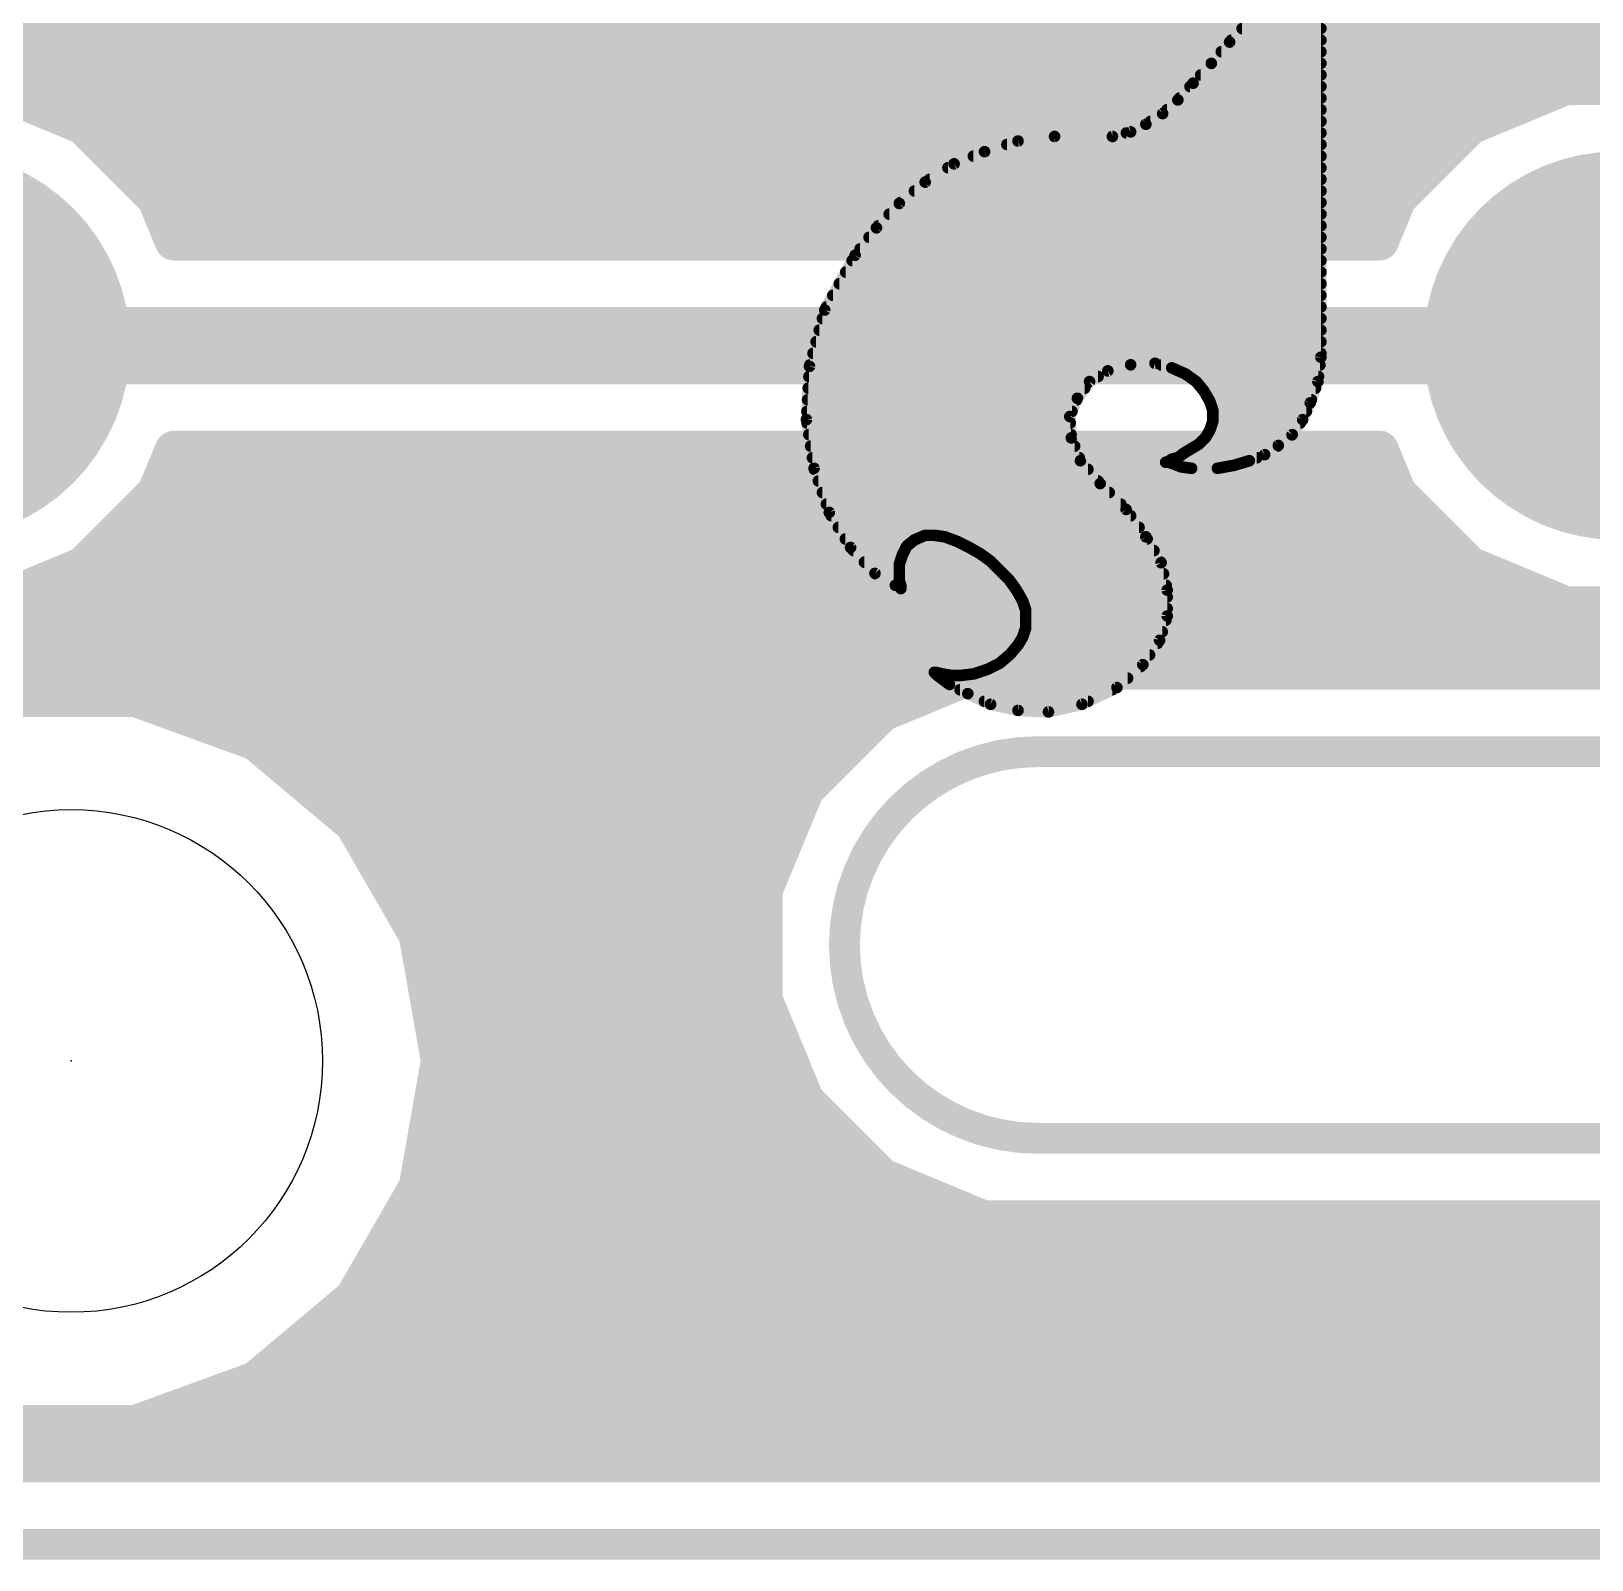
# Model space of a CAD drawing. Extents: x -16.5 to 33.1, y -17.8 to 72.5.
# Drawn here: x 6.09 to 16.34, y -0.1 to 9.94 of the extents above; entities that cross this region are included whole.
import ezdxf

# ---------------------------------------------------------------- set-up
doc = ezdxf.new("R2010")
doc.units = 0
for name, color, linetype in [('1', 22, 'CONTINUOUS'), ('17', 82, 'CONTINUOUS'), ('20', 7, 'CONTINUOUS'), ('21', 7, 'CONTINUOUS'), ('23', 7, 'CONTINUOUS')]:
    doc.layers.add(name, color=color, linetype=linetype)

# ---------------------------------------------------------------- blocks, each defined once
blk = doc.blocks.new('ROUNDP')
at = {"const_width": 0.5}
blk.add_lwpolyline([(0, -0.25, 1), (0, 0.25, 1), (0, -0.25)], format="xyb", dxfattribs=at)

msp = doc.modelspace()

# ---------------------------------------------------------------- linework, layer by layer
at = {"layer": '1'}
for points, const_width in [([(0.5334, 9.906), (32.4866, 9.906)], 0.254), ([(0.5334, 9.652), (32.4866, 9.652)], 0.254), ([(6.4286, 9.3221), (5.8008, 9.5821)], 0.254), ([(16.1702, 9.5821), (15.5424, 9.3221)], 0.254), ([(16.8498, 9.5821), (16.1702, 9.5821)], 0.254), ([(6.2453, 9.398), (15.7257, 9.398)], 0.254), ([(6.9091, 8.8416), (6.4286, 9.3221)], 0.254), ([(15.5424, 9.3221), (15.0619, 8.8416)], 0.254), ([(6.6067, 9.144), (15.3643, 9.144)], 0.254), ([(6.8607, 8.89), (15.1103, 8.89)], 0.254), ([(7.0258, 8.5598), (6.9091, 8.8416)], 0.254), ([(15.0619, 8.8416), (14.9452, 8.5598)], 0.254), ([(6.9943, 8.636), (14.9767, 8.636)], 0.254), ([(14.9452, 8.5598), (7.0258, 8.5598)], 0.254), ([(16.51, 7.874), (5.461, 7.874)], 0.508), ([(6.9091, 6.9064), (7.0258, 7.1882)], 0.254), ([(7.0258, 7.1882), (14.9452, 7.1882)], 0.254), ([(14.9452, 7.1882), (15.0619, 6.9064)], 0.254), ([(6.9943, 7.112), (14.9767, 7.112)], 0.254), ([(6.4286, 6.4259), (6.9091, 6.9064)], 0.254), ([(6.8607, 6.858), (15.1103, 6.858)], 0.254), ([(15.0619, 6.9064), (15.5424, 6.4259)], 0.254), ([(6.6067, 6.604), (15.3643, 6.604)], 0.254), ([(5.8008, 6.1659), (6.4286, 6.4259)], 0.254), ([(6.2453, 6.35), (15.7256, 6.35)], 0.254), ([(15.5424, 6.4259), (16.1702, 6.1659)], 0.254), ([(16.1702, 6.1659), (16.8498, 6.1659)], 0.254), ([(0.5334, 6.096), (32.4866, 6.096)], 0.254), ([(0.5334, 5.842), (32.4866, 5.842)], 0.254), ([(12.3413, 5.7404), (11.6785, 5.4658)], 0.254), ([(20.6787, 5.7404), (12.3413, 5.7404)], 0.254), ([(0.5334, 5.588), (11.9734, 5.588)], 0.254), ([(6.771, 5.5626), (5.929, 5.5626)], 0.254), ([(7.5622, 5.2746), (6.771, 5.5626)], 0.254), ([(11.6785, 5.4658), (11.1712, 4.9585)], 0.254), ([(11.6785, 5.4658), (11.6785, 5.4658)], 0.254), ([(7.3991, 5.334), (11.5466, 5.334)], 0.254), ([(8.2072, 4.7334), (7.5622, 5.2746)], 0.254), ([(7.5622, 5.2746), (7.5622, 5.2746)], 0.254), ([(7.7942, 5.08), (11.2926, 5.08)], 0.254), ([(11.1712, 4.9585), (10.8966, 4.2957)], 0.254), ([(11.1712, 4.9585), (11.1712, 4.9585)], 0.254), ([(8.0969, 4.826), (11.1163, 4.826)], 0.254), ([(8.6282, 4.0042), (8.2072, 4.7334)], 0.254), ([(8.2072, 4.7334), (8.2072, 4.7334)], 0.254), ([(8.3004, 4.572), (11.011, 4.572)], 0.254), ([(8.4471, 4.318), (10.9058, 4.318)], 0.254), ([(10.8966, 4.2957), (10.8966, 3.7161)], 0.254), ([(8.5937, 4.064), (10.8966, 4.064)], 0.254), ([(8.7744, 3.175), (8.6282, 4.0042)], 0.254), ([(8.6282, 4.0042), (8.6282, 4.0042)], 0.254), ([(8.6625, 3.81), (10.8966, 3.81)], 0.254), ([(10.8966, 3.7161), (10.8966, 3.5783)], 0.254), ([(10.8966, 3.5783), (10.8966, 3.5783)], 0.254), ([(10.8966, 3.5783), (11.1712, 2.9155)], 0.254), ([(8.7073, 3.556), (10.9058, 3.556)], 0.254), ([(8.752, 3.302), (11.011, 3.302)], 0.254), ([(8.6282, 2.3458), (8.7744, 3.175)], 0.254), ([(8.7744, 3.175), (8.7744, 3.175)], 0.254), ([(8.752, 3.048), (11.1162, 3.048)], 0.254), ([(11.1712, 2.9155), (11.1712, 2.9155)], 0.254), ([(11.1712, 2.9155), (11.6785, 2.4082)], 0.254), ([(8.7072, 2.794), (11.2926, 2.794)], 0.254), ([(8.6625, 2.54), (11.5466, 2.54)], 0.254), ([(8.2072, 1.6166), (8.6282, 2.3458)], 0.254), ([(8.6282, 2.3458), (8.6282, 2.3458)], 0.254), ([(11.6785, 2.4082), (11.6785, 2.4082)], 0.254), ([(11.6785, 2.4082), (12.3413, 2.1336)], 0.254), ([(8.5937, 2.286), (11.9733, 2.286)], 0.254), ([(12.3413, 2.1336), (20.6787, 2.1336)], 0.254), ([(8.447, 2.032), (24.5729, 2.032)], 0.254), ([(8.3004, 1.778), (24.7196, 1.778)], 0.254), ([(7.5622, 1.0754), (8.2072, 1.6166)], 0.254), ([(8.2072, 1.6166), (8.2072, 1.6166)], 0.254), ([(8.2072, 1.6166), (8.2072, 1.6166)], 0.254), ([(8.0969, 1.524), (24.9231, 1.524)], 0.254), ([(7.7942, 1.27), (25.2258, 1.27)], 0.254), ([(6.771, 0.7874), (7.5622, 1.0754)], 0.254), ([(7.3991, 1.016), (25.6209, 1.016)], 0.254), ([(7.5622, 1.0754), (7.5622, 1.0754)], 0.254), ([(0.7563, 0.762), (31.1983, 0.762)], 0.254), ([(5.929, 0.7874), (6.5709, 0.7874)], 0.254), ([(6.5709, 0.7874), (6.771, 0.7874)], 0.254), ([(6.771, 0.7874), (6.771, 0.7874)], 0.254), ([(31.5703, 0.5334), (1.27, 0.5334)], 0.254)]:
    msp.add_lwpolyline(points, dxfattribs=dict(at, const_width=const_width))
at = {"layer": '1', "const_width": 0.127}
for points in [[(16.1702, 9.6456, 1), (16.1702, 9.5186)], [(16.1945, 9.5235, 1), (16.1459, 9.6408)], [(6.2453, 9.4615, 1), (6.2453, 9.3345)], [(6.4735, 9.367, 1), (6.3837, 9.2772)], [(6.4043, 9.2634, 1), (6.4529, 9.3808)], [(15.5181, 9.3808, 1), (15.5667, 9.2634)], [(15.5873, 9.2772, 1), (15.4975, 9.367)], [(15.7257, 9.3345, 1), (15.7257, 9.4615)], [(6.6067, 9.2075, 1), (6.6067, 9.0805)], [(15.3643, 9.0805, 1), (15.3643, 9.2075)], [(6.8607, 8.9535, 1), (6.8607, 8.8265)], [(6.9678, 8.8659, 1), (6.8504, 8.8173)], [(6.8642, 8.7967, 1), (6.954, 8.8865)], [(15.017, 8.8865, 1), (15.1068, 8.7967)], [(15.1206, 8.8173, 1), (15.0032, 8.8659)], [(15.1103, 8.8265, 1), (15.1103, 8.9535)], [(6.9943, 8.6995, 1), (6.9943, 8.5725)], [(14.9767, 8.5725, 1), (14.9767, 8.6995)], [(7.0258, 8.6233, 1), (7.0258, 8.4963)], [(6.9672, 8.5355, 1), (7.0845, 8.5841)], [(14.8865, 8.5841, 1), (15.0038, 8.5355)], [(14.9452, 8.4963, 1), (14.9452, 8.6233)], [(7.0258, 7.2517, 1), (7.0258, 7.1247)], [(7.0845, 7.1639, 1), (6.9672, 7.2125)], [(15.0038, 7.2125, 1), (14.8865, 7.1639)], [(14.9452, 7.1247, 1), (14.9452, 7.2517)], [(6.9943, 7.1755, 1), (6.9943, 7.0485)], [(14.9767, 7.0485, 1), (14.9767, 7.1755)], [(6.8607, 6.9215, 1), (6.8607, 6.7945)], [(6.8504, 6.9307, 1), (6.9678, 6.8821)], [(6.954, 6.8615, 1), (6.8642, 6.9513)], [(15.1068, 6.9513, 1), (15.017, 6.8615)], [(15.0032, 6.8821, 1), (15.1206, 6.9307)], [(15.1103, 6.7945, 1), (15.1103, 6.9215)], [(6.6067, 6.6675, 1), (6.6067, 6.5405)], [(15.3643, 6.5405, 1), (15.3643, 6.6675)], [(6.2453, 6.4135, 1), (6.2453, 6.2865)], [(6.3837, 6.4708, 1), (6.4735, 6.381)], [(6.4529, 6.3672, 1), (6.4043, 6.4846)], [(15.5667, 6.4846, 1), (15.5181, 6.3672)], [(15.4975, 6.381, 1), (15.5873, 6.4708)], [(15.7256, 6.2865, 1), (15.7256, 6.4135)], [(16.1702, 6.2294, 1), (16.1702, 6.1024)], [(16.1459, 6.1072, 1), (16.1945, 6.2245)], [(12.3413, 5.8039, 1), (12.3413, 5.6769)], [(12.3656, 5.6817, 1), (12.317, 5.7991)], [(6.7927, 5.6223, 1), (6.7493, 5.5029)], [(6.771, 5.4991, 1), (6.771, 5.6261)], [(11.9734, 5.5245, 1), (11.9734, 5.6515)], [(11.6785, 5.5293, 1), (11.6785, 5.4023)], [(11.6542, 5.5245, 1), (11.7028, 5.4072)], [(11.7234, 5.4209, 1), (11.6336, 5.5107)], [(11.6785, 5.4023, 1), (11.6785, 5.5293)], [(7.3991, 5.3975, 1), (7.3991, 5.2705)], [(11.5466, 5.2705, 1), (11.5466, 5.3975)], [(7.603, 5.3233, 1), (7.5214, 5.226)], [(7.5622, 5.3381, 1), (7.5622, 5.2111)], [(7.5405, 5.2149, 1), (7.5839, 5.3343)], [(7.5622, 5.2111, 1), (7.5622, 5.3381)], [(7.7942, 5.1435, 1), (7.7942, 5.0165)], [(11.2926, 5.0165, 1), (11.2926, 5.1435)], [(11.1262, 5.0034, 1), (11.2161, 4.9136)], [(11.2347, 4.9585, 1), (11.1077, 4.9585)], [(11.2298, 4.9342, 1), (11.1125, 4.9828)], [(8.0969, 4.8895, 1), (8.0969, 4.7625)], [(11.1077, 4.9585, 1), (11.2347, 4.9585)], [(11.1163, 4.7625, 1), (11.1163, 4.8895)], [(8.2622, 4.7651, 1), (8.1522, 4.7016)], [(8.2707, 4.7334, 1), (8.1437, 4.7334)], [(8.1664, 4.6847, 1), (8.248, 4.782)], [(8.1437, 4.7334, 1), (8.2707, 4.7334)], [(8.3004, 4.6355, 1), (8.3004, 4.5085)], [(11.011, 4.5085, 1), (11.011, 4.6355)], [(8.4471, 4.3815, 1), (8.4471, 4.2545)], [(10.9601, 4.2957, 1), (10.8331, 4.2957)], [(10.9058, 4.2545, 1), (10.9058, 4.3815)], [(10.8379, 4.32, 1), (10.9553, 4.2714)], [(8.5937, 4.1275, 1), (8.5937, 4.0005)], [(8.6908, 4.0152, 1), (8.5657, 3.9932)], [(8.6917, 4.0042, 1), (8.5647, 4.0042)], [(10.8966, 4.0005, 1), (10.8966, 4.1275)], [(8.5647, 4.0042, 1), (8.6917, 4.0042)], [(8.5732, 3.9725, 1), (8.6832, 4.036)], [(8.6625, 3.8735, 1), (8.6625, 3.7465)], [(10.8966, 3.7465, 1), (10.8966, 3.8735)], [(10.9601, 3.7161, 1), (10.8331, 3.7161)], [(10.8331, 3.7161, 1), (10.9601, 3.7161)], [(10.9601, 3.5783, 1), (10.8331, 3.5783)], [(10.9553, 3.6026, 1), (10.8379, 3.554)], [(8.7073, 3.6195, 1), (8.7073, 3.4925)], [(10.8331, 3.5783, 1), (10.9601, 3.5783)], [(10.8331, 3.5783, 1), (10.9601, 3.5783)], [(10.9058, 3.4925, 1), (10.9058, 3.6195)], [(8.752, 3.3655, 1), (8.752, 3.2385)], [(11.011, 3.2385, 1), (11.011, 3.3655)], [(8.8379, 3.175, 1), (8.7109, 3.175)], [(8.837, 3.164, 1), (8.7119, 3.186)], [(8.7109, 3.175, 1), (8.8379, 3.175)], [(8.7119, 3.164, 1), (8.837, 3.186)], [(8.752, 3.1115, 1), (8.752, 2.9845)], [(11.1162, 2.9845, 1), (11.1162, 3.1115)], [(11.2161, 2.9604, 1), (11.1262, 2.8706)], [(11.2347, 2.9155, 1), (11.1077, 2.9155)], [(11.1077, 2.9155, 1), (11.2347, 2.9155)], [(11.1125, 2.8912, 1), (11.2298, 2.9398)], [(8.7072, 2.8575, 1), (8.7072, 2.7305)], [(11.2926, 2.7305, 1), (11.2926, 2.8575)], [(8.6625, 2.6035, 1), (8.6625, 2.4765)], [(11.5466, 2.4765, 1), (11.5466, 2.6035)], [(8.6917, 2.3458, 1), (8.5647, 2.3458)], [(8.6832, 2.314, 1), (8.5732, 2.3775)], [(11.7028, 2.4668, 1), (11.6542, 2.3495)], [(11.6785, 2.4716, 1), (11.6785, 2.3447)], [(11.6336, 2.3632, 1), (11.7234, 2.4531)], [(11.6785, 2.3447, 1), (11.6785, 2.4716)], [(8.5937, 2.3495, 1), (8.5937, 2.2225)], [(8.5657, 2.3568, 1), (8.6908, 2.3348)], [(8.5647, 2.3458, 1), (8.6917, 2.3458)], [(11.9733, 2.2225, 1), (11.9733, 2.3495)], [(12.3413, 2.1971, 1), (12.3413, 2.0701)], [(12.317, 2.0749, 1), (12.3656, 2.1923)], [(8.447, 2.0955, 1), (8.447, 1.9685)], [(8.3004, 1.8415, 1), (8.3004, 1.7145)], [(8.2072, 1.6801, 1), (8.2072, 1.5531)], [(8.2707, 1.6166, 1), (8.1437, 1.6166)], [(8.248, 1.568, 1), (8.1664, 1.6652)], [(8.2072, 1.5531, 1), (8.2072, 1.6801)], [(8.0969, 1.5875, 1), (8.0969, 1.4605)], [(8.1522, 1.6484, 1), (8.2622, 1.5849)], [(8.1437, 1.6166, 1), (8.2707, 1.6166)], [(7.7942, 1.3335, 1), (7.7942, 1.2065)], [(7.3991, 1.0795, 1), (7.3991, 0.9525)], [(7.5622, 1.1389, 1), (7.5622, 1.0119)], [(7.5214, 1.124, 1), (7.603, 1.0267)], [(7.5839, 1.0157, 1), (7.5405, 1.135)], [(7.5622, 1.0119, 1), (7.5622, 1.1389)], [(6.5709, 0.8509, 1), (6.5709, 0.7239)], [(6.5709, 0.7239, 1), (6.5709, 0.8509)], [(6.771, 0.8509, 1), (6.771, 0.7239)], [(6.7493, 0.8471, 1), (6.7927, 0.7277)], [(6.771, 0.7239, 1), (6.771, 0.8509)], [(6.771, 0.7239, 1), (6.771, 0.8509)]]:
    msp.add_lwpolyline(points, format="xyb", dxfattribs=at)
at = {"layer": '20'}
for points, const_width in [([(12.7, 5.207, 0.4142), (11.43, 3.937)], 0.2032), ([(12.7, 5.2578, 1), (12.7, 5.1562)], 0.1016), ([(12.7, 5.1562, 1), (12.7, 5.2578)], 0.1016), ([(11.43, 3.937, 0.4142), (12.7, 2.667)], 0.2032), ([(11.4808, 3.937, 1), (11.3792, 3.937)], 0.1016), ([(11.3792, 3.937, 1), (11.4808, 3.937)], 0.1016), ([(12.7, 2.7178, 1), (12.7, 2.6162)], 0.1016), ([(12.7, 2.6162, 1), (12.7, 2.7178)], 0.1016)]:
    msp.add_lwpolyline(points, format="xyb", dxfattribs=dict(at, const_width=const_width))
at = {"layer": '20', "const_width": 0.2032}
for points in [[(12.7, 5.207), (20.32, 5.207)], [(20.32, 2.667), (12.7, 2.667)], [(1.27, 0), (31.75, 0)]]:
    msp.add_lwpolyline(points, dxfattribs=at)
at = {"layer": '20'}
msp.add_circle((6.35, 3.175), 1.651, dxfattribs=at)
at = {"layer": '21', "const_width": 0.0762}
for points in [[(14.5605, 7.798), (14.5605, 10.558)], [(14.0805, 9.998), (13.9605, 9.868)], [(14.5605, 9.9568), (14.0425, 9.9568)], [(13.9605, 9.868), (13.8405, 9.728)], [(14.5605, 9.8806), (13.9721, 9.8806)], [(13.8405, 9.728), (13.7205, 9.598)], [(14.5605, 9.7282), (13.8407, 9.7282)], [(14.5605, 9.8044), (13.906, 9.8044)], [(14.5605, 9.652), (13.7703, 9.652)], [(13.7205, 9.598), (13.6205, 9.488)], [(14.5605, 9.4996), (13.631, 9.4996)], [(14.5605, 9.5758), (13.7003, 9.5758)], [(13.5205, 9.398), (13.4105, 9.328)], [(13.6205, 9.488), (13.5205, 9.398)], [(14.5605, 9.4234), (13.5487, 9.4234)], [(13.4105, 9.328), (13.3105, 9.278)], [(14.5605, 9.3472), (13.4407, 9.3472)], [(12.5705, 9.218), (12.3505, 9.148)], [(14.5605, 9.1948), (12.4976, 9.1948)], [(12.8105, 9.248), (12.5705, 9.218)], [(13.1905, 9.248), (12.8105, 9.248)], [(13.3105, 9.278), (13.1905, 9.248)], [(14.5605, 9.271), (13.2825, 9.271)], [(12.3505, 9.148), (12.1505, 9.068)], [(14.5605, 9.1186), (12.277, 9.1186)], [(12.1505, 9.068), (11.9605, 8.948)], [(14.5605, 9.0424), (12.11, 9.0424)], [(11.9605, 8.948), (11.7905, 8.808)], [(14.5605, 8.89), (11.8901, 8.89)], [(14.5605, 8.9662), (11.9893, 8.9662)], [(11.7905, 8.808), (11.6405, 8.648)], [(14.5605, 8.8138), (11.7975, 8.8138)], [(14.5605, 8.7376), (11.7245, 8.7376)], [(11.6405, 8.648), (11.5005, 8.468)], [(14.5605, 8.5852), (11.5917, 8.5852)], [(14.5605, 8.6614), (11.6531, 8.6614)], [(14.5605, 8.509), (11.5324, 8.509)], [(11.5005, 8.468), (11.3005, 8.108)], [(14.5605, 8.4328), (11.4809, 8.4328)], [(14.5605, 8.2804), (11.3963, 8.2804)], [(14.5605, 8.3566), (11.4386, 8.3566)], [(14.5605, 8.2042), (11.3539, 8.2042)], [(11.3005, 8.108), (11.2005, 7.738)], [(14.5605, 8.128), (11.3116, 8.128)], [(14.5605, 7.9756), (11.2647, 7.9756)], [(14.5605, 8.0518), (11.2853, 8.0518)], [(14.5605, 7.8994), (11.2441, 7.8994)], [(14.5605, 7.8232), (11.2235, 7.8232)], [(13.3105, 7.748), (13.4705, 7.758)], [(13.4705, 7.758), (13.5805, 7.728)], [(14.5405, 7.638), (14.5605, 7.798)], [(11.2005, 7.738), (11.1805, 7.388)], [(13.0967, 7.6708), (11.1967, 7.6708)], [(13.3068, 7.747), (11.2029, 7.747)], [(13.0405, 7.638), (13.1605, 7.708)], [(13.1605, 7.708), (13.3105, 7.748)], [(14.5541, 7.747), (13.5108, 7.747)], [(13.5805, 7.728), (13.6705, 7.688)], [(13.6705, 7.688), (13.7405, 7.638)], [(14.5446, 7.6708), (13.6946, 7.6708)], [(13.0089, 7.5946), (11.1923, 7.5946)], [(12.9605, 7.528), (13.0405, 7.638)], [(13.7405, 7.638), (13.7905, 7.578)], [(14.525, 7.5946), (13.7767, 7.5946)], [(13.7905, 7.578), (13.8305, 7.508)], [(14.4905, 7.498), (14.5405, 7.638)], [(12.9565, 7.5184), (11.188, 7.5184)], [(12.9105, 7.408), (12.9605, 7.528)], [(14.4978, 7.5184), (13.8246, 7.5184)], [(13.8305, 7.508), (13.8505, 7.448)], [(13.8505, 7.448), (13.8505, 7.378)], [(14.4405, 7.388), (14.4905, 7.498)], [(11.1805, 7.388), (11.2305, 7.068)], [(12.9248, 7.4422), (11.1836, 7.4422)], [(12.9135, 7.366), (11.1839, 7.366)], [(12.9205, 7.268), (12.9105, 7.408)], [(13.8505, 7.378), (13.8305, 7.318)], [(14.4251, 7.366), (13.8465, 7.366)], [(14.4651, 7.4422), (13.8505, 7.4422)], [(14.3705, 7.288), (14.4405, 7.388)], [(12.9189, 7.2898), (11.1958, 7.2898)], [(12.9805, 7.118), (12.9205, 7.268)], [(13.8005, 7.268), (13.7605, 7.228)], [(13.8305, 7.318), (13.8005, 7.268)], [(14.3718, 7.2898), (13.8136, 7.2898)], [(14.2805, 7.218), (14.3705, 7.288)], [(12.9423, 7.2136), (11.2078, 7.2136)], [(13.6605, 7.168), (13.6205, 7.138)], [(13.7105, 7.198), (13.6605, 7.168)], [(13.7605, 7.228), (13.7105, 7.198)], [(14.2739, 7.2136), (13.7365, 7.2136)], [(14.0905, 7.118), (14.1905, 7.158)], [(14.1905, 7.158), (14.2805, 7.218)], [(12.9727, 7.1374), (11.2197, 7.1374)], [(11.2305, 7.068), (11.3305, 6.778)], [(13.0297, 7.0612), (11.2328, 7.0612)], [(13.1105, 6.968), (12.9805, 7.118)], [(13.5505, 7.108), (13.5405, 7.108)], [(13.5405, 7.108), (13.5605, 7.108)], [(13.5805, 7.128), (13.5505, 7.108)], [(13.5605, 7.108), (13.5905, 7.098)], [(13.6205, 7.138), (13.5805, 7.128)], [(13.5905, 7.098), (13.6405, 7.078)], [(14.139, 7.1374), (13.6181, 7.1374)], [(13.6405, 7.078), (13.7105, 7.068)], [(13.7105, 7.068), (13.8805, 7.068)], [(13.8805, 7.068), (13.9905, 7.088)], [(13.9905, 7.088), (14.0905, 7.118)], [(13.0958, 6.985), (11.2591, 6.985)], [(13.2805, 6.798), (13.1105, 6.968)], [(13.1697, 6.9088), (11.2854, 6.9088)], [(13.2459, 6.8326), (11.3117, 6.8326)], [(11.3305, 6.778), (11.4705, 6.548)], [(13.3105, 6.7564), (11.3436, 6.7564)], [(13.4105, 6.618), (13.2805, 6.798)], [(13.3656, 6.6802), (11.39, 6.6802)], [(11.8905, 6.598), (11.9605, 6.628)], [(11.9605, 6.628), (12.0205, 6.628)], [(12.0205, 6.628), (12.0905, 6.618)], [(11.9045, 6.604), (11.4364, 6.604)], [(11.4705, 6.548), (11.6305, 6.378)], [(11.8254, 6.5278), (11.4895, 6.5278)], [(11.8105, 6.498), (11.8405, 6.558)], [(11.8405, 6.558), (11.8905, 6.598)], [(12.0905, 6.618), (12.1705, 6.588)], [(13.4187, 6.604), (12.1278, 6.604)], [(12.1705, 6.588), (12.2505, 6.548)], [(12.2505, 6.548), (12.3205, 6.508)], [(13.4636, 6.5278), (12.2858, 6.5278)], [(13.5105, 6.448), (13.4105, 6.618)], [(11.795, 6.4516), (11.5612, 6.4516)], [(11.7905, 6.438), (11.8105, 6.498)], [(11.7905, 6.328), (11.7905, 6.438)], [(12.3205, 6.508), (12.3905, 6.458)], [(12.3905, 6.458), (12.4505, 6.398)], [(13.5084, 6.4516), (12.3969, 6.4516)], [(13.5505, 6.268), (13.5105, 6.448)], [(11.6305, 6.378), (11.8005, 6.278)], [(11.7905, 6.3754), (11.6349, 6.3754)], [(11.8005, 6.298), (11.7905, 6.328)], [(12.4505, 6.398), (12.5105, 6.338)], [(13.5266, 6.3754), (12.4731, 6.3754)], [(12.5105, 6.338), (12.5605, 6.268)], [(11.8001, 6.2992), (11.7645, 6.2992)], [(11.8005, 6.278), (11.8005, 6.298)], [(13.5436, 6.2992), (12.5382, 6.2992)], [(12.5605, 6.268), (12.6005, 6.198)], [(13.5505, 6.223), (12.5862, 6.223)], [(13.5505, 6.098), (13.5505, 6.268)], [(12.6005, 6.198), (12.6205, 6.138)], [(13.5505, 6.1468), (12.6176, 6.1468)], [(12.6205, 6.138), (12.6205, 6.018)], [(12.6205, 6.018), (12.6005, 5.958)], [(13.5419, 6.0706), (12.6205, 6.0706)], [(13.5005, 5.938), (13.5505, 6.098)], [(12.6005, 5.958), (12.5705, 5.908)], [(13.4869, 5.9182), (12.5766, 5.9182)], [(13.5181, 5.9944), (12.6126, 5.9944)], [(13.3905, 5.778), (13.5005, 5.938)], [(12.5205, 5.848), (12.4505, 5.788)], [(13.4345, 5.842), (12.5135, 5.842)], [(12.5705, 5.908), (12.5205, 5.848)], [(12.0305, 5.728), (12.0205, 5.728)], [(12.0205, 5.728), (12.0405, 5.708)], [(12.0705, 5.718), (12.0305, 5.728)], [(12.0405, 5.708), (12.1205, 5.648)], [(12.1305, 5.708), (12.0705, 5.718)], [(12.2005, 5.708), (12.1305, 5.708)], [(12.2805, 5.718), (12.2005, 5.708)], [(12.3705, 5.748), (12.2805, 5.718)], [(12.4505, 5.788), (12.3705, 5.748)], [(13.3767, 5.7658), (12.4061, 5.7658)], [(13.2205, 5.628), (13.3905, 5.778)], [(13.2903, 5.6896), (12.065, 5.6896)], [(12.1205, 5.648), (12.2405, 5.588)], [(13.19, 5.6134), (12.1897, 5.6134)], [(12.9905, 5.518), (13.2205, 5.628)], [(12.2405, 5.588), (12.3905, 5.518)], [(13.0306, 5.5372), (12.3494, 5.5372)], [(12.3905, 5.518), (12.5705, 5.478)], [(12.7705, 5.468), (12.9905, 5.518)], [(12.5705, 5.478), (12.7705, 5.468)]]:
    msp.add_lwpolyline(points, dxfattribs=at)
at = {"layer": '21', "const_width": 0.0381}
for points in [[(14.0425, 9.9759, 1), (14.0425, 9.9378)], [(14.5605, 9.9378, 1), (14.5605, 9.9759)], [(13.9465, 9.8809, 1), (13.9745, 9.8551)], [(13.975, 9.8556, 1), (13.946, 9.8804)], [(13.9721, 9.8997, 1), (13.9721, 9.8616)], [(14.5605, 9.8616, 1), (14.5605, 9.8997)], [(13.826, 9.7404, 1), (13.855, 9.7156)], [(13.8407, 9.7473, 1), (13.8407, 9.7092)], [(13.8545, 9.7151, 1), (13.8265, 9.7409)], [(13.906, 9.8235, 1), (13.906, 9.7854)], [(14.5605, 9.7854, 1), (14.5605, 9.8235)], [(14.5605, 9.7092, 1), (14.5605, 9.7473)], [(13.7703, 9.6711, 1), (13.7703, 9.633)], [(14.5605, 9.633, 1), (14.5605, 9.6711)], [(13.631, 9.5187, 1), (13.631, 9.4806)], [(13.7003, 9.5949, 1), (13.7003, 9.5568)], [(13.7065, 9.6109, 1), (13.7345, 9.5851)], [(13.7346, 9.5852, 1), (13.7064, 9.6108)], [(14.5605, 9.5568, 1), (14.5605, 9.5949)], [(14.5605, 9.4806, 1), (14.5605, 9.5187)], [(13.5307, 9.3819, 1), (13.5103, 9.4141)], [(13.5487, 9.4425, 1), (13.5487, 9.4044)], [(13.6064, 9.5008, 1), (13.6346, 9.4752)], [(13.6332, 9.4738, 1), (13.6078, 9.5022)], [(14.5605, 9.4044, 1), (14.5605, 9.4425)], [(13.4003, 9.3441, 1), (13.4207, 9.3119)], [(13.419, 9.311, 1), (13.402, 9.345)], [(13.4407, 9.3663, 1), (13.4407, 9.3282)], [(13.5078, 9.4122, 1), (13.5332, 9.3838)], [(14.5605, 9.3282, 1), (14.5605, 9.3663)], [(12.4976, 9.2139, 1), (12.4976, 9.1758)], [(12.5681, 9.2369, 1), (12.5729, 9.1991)], [(12.5763, 9.1998, 1), (12.5647, 9.2362)], [(12.8105, 9.2671, 1), (12.8105, 9.229)], [(12.8129, 9.2291, 1), (12.8081, 9.2669)], [(13.1859, 9.2665, 1), (13.1951, 9.2295)], [(13.1905, 9.229, 1), (13.1905, 9.2671)], [(13.2825, 9.2901, 1), (13.2825, 9.252)], [(13.302, 9.295, 1), (13.319, 9.261)], [(13.3151, 9.2595, 1), (13.3059, 9.2965)], [(14.5605, 9.252, 1), (14.5605, 9.2901)], [(14.5605, 9.1758, 1), (14.5605, 9.2139)], [(12.277, 9.1377, 1), (12.277, 9.0996)], [(12.3447, 9.1662, 1), (12.3563, 9.1298)], [(12.3576, 9.1303, 1), (12.3434, 9.1657)], [(14.5605, 9.0996, 1), (14.5605, 9.1377)], [(12.11, 9.0615, 1), (12.11, 9.0234)], [(12.1434, 9.0857, 1), (12.1576, 9.0503)], [(12.1607, 9.0519, 1), (12.1403, 9.0841)], [(14.5605, 9.0234, 1), (14.5605, 9.0615)], [(11.8901, 8.9091, 1), (11.8901, 8.871)], [(11.9503, 8.9641, 1), (11.9707, 8.9319)], [(11.9726, 8.9333, 1), (11.9484, 8.9627)], [(11.9893, 8.9853, 1), (11.9893, 8.9472)], [(14.5605, 8.9472, 1), (14.5605, 8.9853)], [(14.5605, 8.871, 1), (14.5605, 8.9091)], [(11.7784, 8.8227, 1), (11.8026, 8.7933)], [(11.8044, 8.795, 1), (11.7766, 8.821)], [(11.7975, 8.8329, 1), (11.7975, 8.7948)], [(14.5605, 8.7948, 1), (14.5605, 8.8329)], [(11.7245, 8.7567, 1), (11.7245, 8.7186)], [(14.5605, 8.7186, 1), (14.5605, 8.7567)], [(11.5917, 8.6043, 1), (11.5917, 8.5662)], [(11.6266, 8.661, 1), (11.6544, 8.635)], [(11.6555, 8.6363, 1), (11.6255, 8.6597)], [(11.6531, 8.6805, 1), (11.6531, 8.6424)], [(14.5605, 8.6424, 1), (14.5605, 8.6805)], [(14.5605, 8.5662, 1), (14.5605, 8.6043)], [(11.5324, 8.5281, 1), (11.5324, 8.49)], [(14.5605, 8.49, 1), (14.5605, 8.5281)], [(11.4809, 8.4519, 1), (11.4809, 8.4138)], [(11.4855, 8.4797, 1), (11.5155, 8.4563)], [(11.5172, 8.4587, 1), (11.4838, 8.4773)], [(14.5605, 8.4138, 1), (14.5605, 8.4519)], [(11.3963, 8.2995, 1), (11.3963, 8.2614)], [(11.4386, 8.3757, 1), (11.4386, 8.3376)], [(14.5605, 8.3376, 1), (14.5605, 8.3757)], [(14.5605, 8.2614, 1), (14.5605, 8.2995)], [(11.3539, 8.2233, 1), (11.3539, 8.1852)], [(14.5605, 8.1852, 1), (14.5605, 8.2233)], [(11.2838, 8.1173, 1), (11.3172, 8.0987)], [(11.3189, 8.103, 1), (11.2821, 8.113)], [(11.3116, 8.1471, 1), (11.3116, 8.109)], [(14.5605, 8.109, 1), (14.5605, 8.1471)], [(11.2647, 7.9947, 1), (11.2647, 7.9566)], [(11.2853, 8.0709, 1), (11.2853, 8.0328)], [(14.5605, 8.0328, 1), (14.5605, 8.0709)], [(14.5605, 7.9566, 1), (14.5605, 7.9947)], [(11.2441, 7.9184, 1), (11.2441, 7.8803)], [(14.5605, 7.8803, 1), (14.5605, 7.9184)], [(11.2235, 7.8422, 1), (11.2235, 7.8041)], [(13.4755, 7.7764, 1), (13.4655, 7.7396)], [(13.4717, 7.739, 1), (13.4693, 7.777)], [(14.5415, 7.798, 1), (14.5796, 7.798)], [(14.5794, 7.7956, 1), (14.5416, 7.8004)], [(14.5605, 7.8041, 1), (14.5605, 7.8422)], [(11.1967, 7.6899, 1), (11.1967, 7.6518)], [(11.2195, 7.7369, 1), (11.1815, 7.7391)], [(11.1821, 7.743, 1), (11.2189, 7.733)], [(11.2029, 7.7661, 1), (11.2029, 7.728)], [(13.0967, 7.6518, 1), (13.0967, 7.6899)], [(13.1556, 7.7264, 1), (13.1654, 7.6896)], [(13.1701, 7.6915, 1), (13.1509, 7.7245)], [(13.3093, 7.767, 1), (13.3117, 7.729)], [(13.3154, 7.7296, 1), (13.3056, 7.7664)], [(13.3068, 7.728, 1), (13.3068, 7.7661)], [(13.5108, 7.7661, 1), (13.5108, 7.728)], [(13.5882, 7.7454, 1), (13.5728, 7.7106)], [(13.5755, 7.7096, 1), (13.5855, 7.7464)], [(13.6816, 7.7035, 1), (13.6594, 7.6725)], [(13.6628, 7.6706, 1), (13.6782, 7.7054)], [(13.6946, 7.6899, 1), (13.6946, 7.6518)], [(14.5446, 7.6518, 1), (14.5446, 7.6899)], [(14.5541, 7.728, 1), (14.5541, 7.7661)], [(11.1923, 7.6137, 1), (11.1923, 7.5756)], [(13.0089, 7.5756, 1), (13.0089, 7.6137)], [(13.0309, 7.6545, 1), (13.0501, 7.6215)], [(13.0559, 7.6268, 1), (13.0251, 7.6492)], [(13.7551, 7.6502, 1), (13.7259, 7.6258)], [(13.7294, 7.6225, 1), (13.7516, 7.6535)], [(13.7767, 7.6137, 1), (13.7767, 7.5756)], [(13.807, 7.5875, 1), (13.774, 7.5685)], [(13.7759, 7.5658, 1), (13.8051, 7.5902)], [(14.5216, 7.6404, 1), (14.5594, 7.6356)], [(14.5584, 7.6316, 1), (14.5226, 7.6444)], [(14.525, 7.5756, 1), (14.525, 7.6137)], [(11.188, 7.5375, 1), (11.188, 7.4994)], [(12.9451, 7.5392, 1), (12.9759, 7.5168)], [(12.9781, 7.5207, 1), (12.9429, 7.5353)], [(12.9565, 7.4994, 1), (12.9565, 7.5375)], [(13.8246, 7.5375, 1), (13.8246, 7.4994)], [(13.8486, 7.514, 1), (13.8124, 7.502)], [(13.814, 7.4985, 1), (13.847, 7.5175)], [(13.8696, 7.448, 1), (13.8315, 7.448)], [(14.4726, 7.5044, 1), (14.5084, 7.4916)], [(14.5078, 7.4901, 1), (14.4732, 7.5059)], [(14.4978, 7.4994, 1), (14.4978, 7.5375)], [(11.1993, 7.3909, 1), (11.1617, 7.3851)], [(11.1615, 7.3891, 1), (11.1995, 7.3869)], [(11.1836, 7.4613, 1), (11.1836, 7.4232)], [(11.1839, 7.3851, 1), (11.1839, 7.347)], [(12.9295, 7.4094, 1), (12.8915, 7.4066)], [(12.8929, 7.4153, 1), (12.9281, 7.4007)], [(12.9135, 7.347, 1), (12.9135, 7.3851)], [(12.9248, 7.4232, 1), (12.9248, 7.4613)], [(13.8465, 7.3851, 1), (13.8465, 7.347)], [(13.8505, 7.4613, 1), (13.8505, 7.4232)], [(13.8315, 7.378, 1), (13.8696, 7.378)], [(13.8324, 7.442, 1), (13.8686, 7.454)], [(13.8686, 7.372, 1), (13.8324, 7.384)], [(14.4232, 7.3959, 1), (14.4578, 7.3801)], [(14.4561, 7.3771, 1), (14.4249, 7.3989)], [(14.4251, 7.347, 1), (14.4251, 7.3851)], [(14.4651, 7.4232, 1), (14.4651, 7.4613)], [(11.1958, 7.3089, 1), (11.1958, 7.2708)], [(12.9382, 7.2751, 1), (12.9028, 7.2609)], [(12.9015, 7.2666, 1), (12.9395, 7.2694)], [(12.9189, 7.2708, 1), (12.9189, 7.3089)], [(13.7842, 7.2778, 1), (13.8168, 7.2582)], [(13.814, 7.2545, 1), (13.787, 7.2815)], [(13.8136, 7.3089, 1), (13.8136, 7.2708)], [(13.8124, 7.324, 1), (13.8486, 7.312)], [(13.8468, 7.3082, 1), (13.8142, 7.3278)], [(14.3549, 7.2989, 1), (14.3861, 7.2771)], [(14.3822, 7.273, 1), (14.3588, 7.303)], [(14.3718, 7.2708, 1), (14.3718, 7.3089)], [(11.2078, 7.2327, 1), (11.2078, 7.1946)], [(12.9423, 7.1946, 1), (12.9423, 7.2327)], [(13.6507, 7.1843, 1), (13.6703, 7.1517)], [(13.6719, 7.1528, 1), (13.6491, 7.1832)], [(13.7007, 7.2143, 1), (13.7203, 7.1817)], [(13.7203, 7.1817, 1), (13.7007, 7.2143)], [(13.7365, 7.2327, 1), (13.7365, 7.1946)], [(13.747, 7.2415, 1), (13.774, 7.2145)], [(13.7703, 7.2117, 1), (13.7507, 7.2443)], [(14.1799, 7.1739, 1), (14.2011, 7.1421)], [(14.1976, 7.1403, 1), (14.1834, 7.1757)], [(14.2688, 7.233, 1), (14.2922, 7.203)], [(14.2911, 7.2021, 1), (14.2699, 7.2339)], [(14.2739, 7.1946, 1), (14.2739, 7.2327)], [(11.2197, 7.1565, 1), (11.2197, 7.1184)], [(11.2485, 7.0742, 1), (11.2125, 7.0618)], [(11.2117, 7.0651, 1), (11.2493, 7.0709)], [(11.2328, 7.0803, 1), (11.2328, 7.0422)], [(12.9949, 7.1305, 1), (12.9661, 7.1055)], [(12.9628, 7.1109, 1), (12.9982, 7.1251)], [(12.9727, 7.1184, 1), (12.9727, 7.1565)], [(13.0297, 7.0422, 1), (13.0297, 7.0803)], [(13.5405, 7.1271, 1), (13.5405, 7.089)], [(13.5405, 7.1271, 1), (13.5405, 7.089)], [(13.5399, 7.1239, 1), (13.5611, 7.0921)], [(13.5665, 7.1261, 1), (13.5545, 7.0899)], [(13.5505, 7.089, 1), (13.5505, 7.1271)], [(13.5605, 7.089, 1), (13.5605, 7.1271)], [(13.5759, 7.1465, 1), (13.5851, 7.1095)], [(13.5911, 7.1121, 1), (13.5699, 7.1439)], [(13.5976, 7.1157, 1), (13.5834, 7.0803)], [(13.5845, 7.0799, 1), (13.5965, 7.1161)], [(13.6181, 7.1565, 1), (13.6181, 7.1184)], [(13.6091, 7.1532, 1), (13.6319, 7.1228)], [(13.6251, 7.1195, 1), (13.6159, 7.1565)], [(13.6432, 7.0969, 1), (13.6378, 7.0591)], [(13.6334, 7.0603, 1), (13.6476, 7.0957)], [(13.7105, 7.0871, 1), (13.7105, 7.049)], [(13.7078, 7.0491, 1), (13.7132, 7.0869)], [(13.8771, 7.0867, 1), (13.8839, 7.0493)], [(13.8805, 7.049, 1), (13.8805, 7.0871)], [(13.985, 7.1062, 1), (13.996, 7.0698)], [(13.9939, 7.0693, 1), (13.9871, 7.1067)], [(14.0834, 7.1357, 1), (14.0976, 7.1003)], [(14.096, 7.0998, 1), (14.085, 7.1362)], [(14.139, 7.1184, 1), (14.139, 7.1565)], [(11.2591, 7.0041, 1), (11.2591, 6.966)], [(13.124, 6.9815, 1), (13.097, 6.9545)], [(13.0958, 6.966, 1), (13.0958, 7.0041)], [(13.0961, 6.9555, 1), (13.1249, 6.9805)], [(11.2854, 6.9279, 1), (11.2854, 6.8898)], [(11.3117, 6.8517, 1), (11.3117, 6.8136)], [(13.1697, 6.8898, 1), (13.1697, 6.9279)], [(13.2459, 6.8136, 1), (13.2459, 6.8517)], [(11.3468, 6.7879, 1), (11.3142, 6.7681)], [(11.3125, 6.7718, 1), (11.3485, 6.7842)], [(11.3436, 6.7755, 1), (11.3436, 6.7374)], [(13.2959, 6.8092, 1), (13.2651, 6.7868)], [(13.267, 6.7845, 1), (13.294, 6.8115)], [(13.3105, 6.7374, 1), (13.3105, 6.7755)], [(11.39, 6.6993, 1), (11.39, 6.6612)], [(11.9605, 6.6471, 1), (11.9605, 6.609)], [(11.968, 6.6105, 1), (11.953, 6.6455)], [(12.0232, 6.6469, 1), (12.0178, 6.6091)], [(12.0205, 6.609, 1), (12.0205, 6.6471)], [(13.3656, 6.6612, 1), (13.3656, 6.6993)], [(11.4364, 6.6231, 1), (11.4364, 6.585)], [(11.4844, 6.5611, 1), (11.4566, 6.5349)], [(11.4542, 6.5381, 1), (11.4868, 6.5579)], [(11.4895, 6.5469, 1), (11.4895, 6.5088)], [(11.8286, 6.5729, 1), (11.8524, 6.5431)], [(11.8575, 6.5495, 1), (11.8235, 6.5665)], [(11.8254, 6.5088, 1), (11.8254, 6.5469)], [(11.883, 6.6155, 1), (11.898, 6.5805)], [(11.9024, 6.5831, 1), (11.8786, 6.6129)], [(11.9045, 6.585, 1), (11.9045, 6.6231)], [(12.0972, 6.6358, 1), (12.0838, 6.6002)], [(12.0878, 6.5991, 1), (12.0932, 6.6369)], [(12.1278, 6.6231, 1), (12.1278, 6.585)], [(12.179, 6.605, 1), (12.162, 6.571)], [(12.1638, 6.5702, 1), (12.1772, 6.6058)], [(12.26, 6.5645, 1), (12.241, 6.5315)], [(12.242, 6.531, 1), (12.259, 6.565)], [(12.2858, 6.5469, 1), (12.2858, 6.5088)], [(13.4269, 6.6277, 1), (13.3941, 6.6083)], [(13.3951, 6.6068, 1), (13.4259, 6.6292)], [(13.4187, 6.585, 1), (13.4187, 6.6231)], [(13.4636, 6.5088, 1), (13.4636, 6.5469)], [(11.5612, 6.4707, 1), (11.5612, 6.4325)], [(11.8095, 6.438, 1), (11.7714, 6.438)], [(11.7724, 6.444, 1), (11.8086, 6.432)], [(11.7935, 6.5065, 1), (11.8275, 6.4895)], [(11.8286, 6.492, 1), (11.7924, 6.504)], [(11.795, 6.4325, 1), (11.795, 6.4707)], [(12.3316, 6.5235, 1), (12.3094, 6.4925)], [(12.311, 6.4915, 1), (12.33, 6.5245)], [(12.404, 6.4715, 1), (12.377, 6.4445)], [(12.3969, 6.4707, 1), (12.3969, 6.4325)], [(12.3794, 6.4425, 1), (12.4016, 6.4735)], [(13.5291, 6.4521, 1), (13.4919, 6.4439)], [(13.4941, 6.4383, 1), (13.5269, 6.4577)], [(13.5084, 6.4325, 1), (13.5084, 6.4707)], [(11.6402, 6.3944, 1), (11.6208, 6.3616)], [(11.6349, 6.3944, 1), (11.6349, 6.3563)], [(11.6166, 6.3649, 1), (11.6444, 6.3911)], [(11.8086, 6.334, 1), (11.7724, 6.322)], [(11.7905, 6.3563, 1), (11.7905, 6.3944)], [(12.464, 6.4115, 1), (12.437, 6.3845)], [(12.437, 6.3845, 1), (12.464, 6.4115)], [(12.4731, 6.3944, 1), (12.4731, 6.3563)], [(12.526, 6.3491, 1), (12.495, 6.3269)], [(12.497, 6.3245, 1), (12.524, 6.3515)], [(13.5266, 6.3563, 1), (13.5266, 6.3944)], [(11.7645, 6.3182, 1), (11.7645, 6.2801)], [(11.7714, 6.328, 1), (11.8095, 6.328)], [(11.8196, 6.298, 1), (11.7815, 6.298)], [(11.7815, 6.278, 1), (11.8196, 6.278)], [(11.7824, 6.292, 1), (11.8186, 6.304)], [(11.7908, 6.2616, 1), (11.8102, 6.2944)], [(11.8001, 6.2801, 1), (11.8001, 6.3182)], [(12.5382, 6.3182, 1), (12.5382, 6.2801)], [(12.577, 6.2775, 1), (12.544, 6.2585)], [(12.545, 6.2569, 1), (12.576, 6.2791)], [(12.5862, 6.242, 1), (12.5862, 6.2039)], [(13.5696, 6.268, 1), (13.5315, 6.268)], [(13.5319, 6.2639, 1), (13.5691, 6.2721)], [(13.5436, 6.2801, 1), (13.5436, 6.3182)], [(13.5505, 6.2039, 1), (13.5505, 6.242)], [(12.6186, 6.204, 1), (12.5824, 6.192)], [(12.584, 6.1885, 1), (12.617, 6.2075)], [(12.6176, 6.1659, 1), (12.6176, 6.1278)], [(12.6395, 6.138, 1), (12.6014, 6.138)], [(12.6024, 6.132, 1), (12.6386, 6.144)], [(13.5505, 6.1278, 1), (13.5505, 6.1659)], [(12.6205, 6.0897, 1), (12.6205, 6.0516)], [(12.6386, 6.012, 1), (12.6024, 6.024)], [(13.5315, 6.098, 1), (13.5696, 6.098)], [(13.5687, 6.0923, 1), (13.5323, 6.1037)], [(13.5419, 6.0516, 1), (13.5419, 6.0897)], [(12.5766, 5.9373, 1), (12.5766, 5.8992)], [(12.5824, 5.964, 1), (12.6186, 5.952)], [(12.6168, 5.9482, 1), (12.5842, 5.9678)], [(12.6126, 6.0135, 1), (12.6126, 5.9754)], [(12.6014, 6.018, 1), (12.6395, 6.018)], [(13.4823, 5.9437, 1), (13.5187, 5.9323)], [(13.5162, 5.9272, 1), (13.4848, 5.9488)], [(13.4869, 5.8992, 1), (13.4869, 5.9373)], [(13.5181, 5.9754, 1), (13.5181, 6.0135)], [(12.5135, 5.8611, 1), (12.5135, 5.823)], [(12.5059, 5.8602, 1), (12.5351, 5.8358)], [(12.5329, 5.8335, 1), (12.5081, 5.8625)], [(12.5542, 5.9178, 1), (12.5868, 5.8982)], [(12.5851, 5.8958, 1), (12.5559, 5.9202)], [(13.4345, 5.823, 1), (13.4345, 5.8611)], [(12.0205, 5.7471, 1), (12.0205, 5.709)], [(12.034, 5.7415, 1), (12.007, 5.7145)], [(12.0351, 5.7465, 1), (12.0259, 5.7095)], [(12.0519, 5.7232, 1), (12.0291, 5.6928)], [(12.0305, 5.709, 1), (12.0305, 5.7471)], [(12.0736, 5.7368, 1), (12.0674, 5.6992)], [(12.0659, 5.6995, 1), (12.0751, 5.7365)], [(12.1305, 5.7271, 1), (12.1305, 5.689)], [(12.1274, 5.6892, 1), (12.1336, 5.7268)], [(12.1981, 5.7269, 1), (12.2029, 5.6891)], [(12.2005, 5.689, 1), (12.2005, 5.7271)], [(12.2745, 5.7361, 1), (12.2865, 5.6999)], [(12.2829, 5.6991, 1), (12.2781, 5.7369)], [(12.362, 5.765, 1), (12.379, 5.731)], [(12.3765, 5.7299, 1), (12.3645, 5.7661)], [(12.4061, 5.7849, 1), (12.4061, 5.7468)], [(12.4381, 5.8025, 1), (12.4629, 5.7735)], [(12.459, 5.771, 1), (12.442, 5.805)], [(13.3748, 5.7888, 1), (13.4062, 5.7672)], [(13.3767, 5.7468, 1), (13.3767, 5.7849)], [(13.4031, 5.7637, 1), (13.3779, 5.7923)], [(12.027, 5.6945, 1), (12.054, 5.7215)], [(12.065, 5.7087, 1), (12.065, 5.6706)], [(12.129, 5.665, 1), (12.112, 5.631)], [(12.1091, 5.6328, 1), (12.1319, 5.6632)], [(12.1897, 5.6325, 1), (12.1897, 5.5944)], [(13.19, 5.5944, 1), (13.19, 5.6325)], [(13.2079, 5.6423, 1), (13.2331, 5.6137)], [(13.2287, 5.6108, 1), (13.2123, 5.6452)], [(13.2903, 5.6706, 1), (13.2903, 5.7087)], [(12.2486, 5.6053, 1), (12.2324, 5.5707)], [(12.232, 5.571, 1), (12.249, 5.605)], [(12.3494, 5.5563, 1), (12.3494, 5.5182)], [(12.3946, 5.5366, 1), (12.3864, 5.4994)], [(12.3824, 5.5007, 1), (12.3986, 5.5353)], [(12.9823, 5.5352, 1), (12.9987, 5.5008)], [(12.9947, 5.4994, 1), (12.9863, 5.5366)], [(13.0306, 5.5182, 1), (13.0306, 5.5563)], [(12.5715, 5.497, 1), (12.5695, 5.459)], [(12.5664, 5.4594, 1), (12.5746, 5.4966)], [(12.7663, 5.4866, 1), (12.7747, 5.4494)], [(12.7695, 5.449, 1), (12.7715, 5.487)]]:
    msp.add_lwpolyline(points, format="xyb", dxfattribs=at)
at = {"layer": '23'}
msp.add_point((6.35, 3.175), dxfattribs=at)

# ---------------------------------------------------------------- block references
at = {"layer": '17', "xscale": 2.5527, "yscale": 2.5527}
for p, rotation in [((5.461, 7.874), 270), ((16.51, 7.874), 90)]:
    msp.add_blockref('ROUNDP', p, dxfattribs=dict(at, rotation=rotation))

doc.saveas('drawing.dxf')
